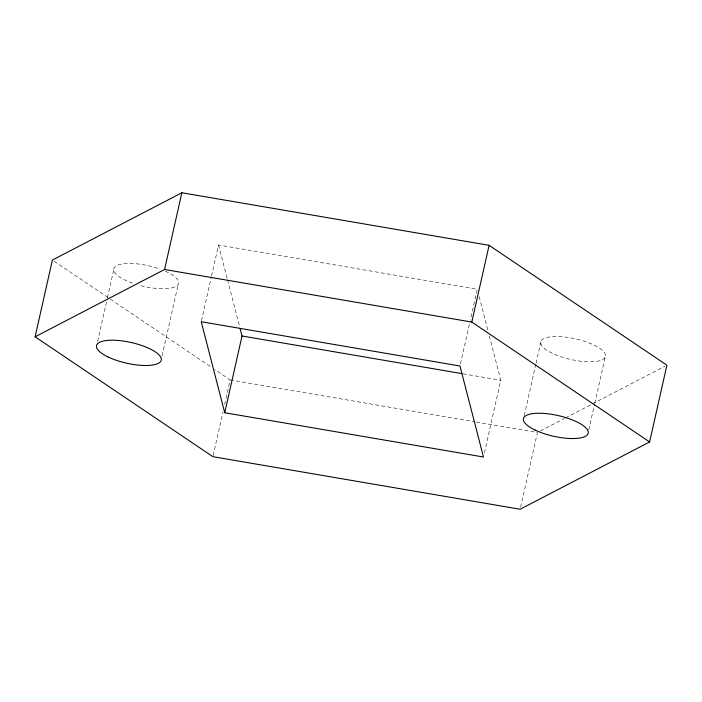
<?xml version="1.0" encoding="UTF-8"?>
<svg xmlns="http://www.w3.org/2000/svg" width="702" height="702" viewBox="0 0 702 702"><rect width="100%" height="100%" fill="white"/><g stroke="black" fill="none" stroke-linecap="round" stroke-linejoin="round"><path stroke-width="0.53" stroke-dasharray="3.51 2.63" d="M97.613 341.365L107.222 298.719M107.459 297.657L114.189 267.813M162.092 355.809L178.185 284.389M201.474 320.674L211.328 276.965M211.565 275.904L218.533 244.989L477.272 289.259L470.305 320.173M213.127 455.607L222.982 411.907M224.658 404.449L230.186 379.931L214.768 369.533M460.451 363.882L470.059 321.235M484.433 452.746L500.763 380.265L489.294 335.819M524.289 415.479L535.819 364.312M536.065 363.25L541.11 340.865M520.621 507.116L537.434 432.502L475.982 421.99M588.776 429.922L594.541 404.343M594.778 403.281L605.106 357.441A33.205 10.591 12.7 0 0 561.898 336.732A33.205 10.591 12.7 0 0 552.316 353.281A33.205 10.591 12.7 0 0 605.106 357.441M540.338 430.993L564.487 418.436M565.452 417.936L591.54 404.378M592.506 403.869L664.969 366.207M463.03 373.806L500.763 380.265M230.186 379.931L474.912 421.805M54.212 261.276L109.538 298.578M110.451 299.192L211.135 367.085M479.185 296.665L488.197 331.59M218.533 244.989L227.272 278.852M227.545 279.905L239.838 327.527M165.312 271.2A33.205 10.591 12.7 0 1 175.667 286.583A33.205 10.591 12.7 0 1 138.584 285.091M132.564 283.187A33.205 10.591 12.7 0 1 116.707 265.619A33.205 10.591 12.7 0 1 159.819 269.015"/><path stroke-width="1.05" d="M35.1 336.802L52.396 260.047L181.862 192.752L489.11 245.323L666.9 365.198L649.604 441.953L520.138 509.248L212.89 456.677L35.1 336.802L164.566 269.498L471.814 322.069L649.604 441.953M164.566 269.498L181.862 192.752M224.728 412.741L201.237 321.735L459.977 366.005L483.467 457.011L224.728 412.741L242.023 335.995L240.11 328.58M471.814 322.069L489.11 245.323M242.023 335.995L461.951 373.622M108.099 356.976A33.205 10.591 12.7 0 0 160.89 361.135A33.205 10.591 12.7 0 0 117.682 340.426A33.205 10.591 12.7 0 0 108.099 356.976M535.021 430.028A33.205 10.591 12.7 0 0 587.811 434.187A33.205 10.591 12.7 0 0 544.603 413.478A33.205 10.591 12.7 0 0 535.021 430.028"/></g></svg>
